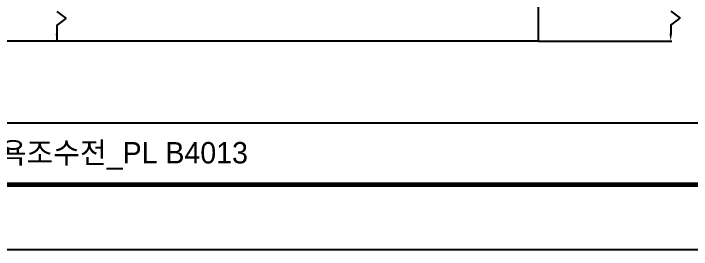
# Model space of a CAD drawing. Extents: x 0 to 1128, y 0 to 827.
# Drawn here: x 502.7 to 874.8, y 0 to 129.2 of the extents above; entities that cross this region are included whole.
import ezdxf

# ---------------------------------------------------------------- set-up
doc = ezdxf.new("R2010")
doc.units = 0
doc.header["$LTSCALE"] = 10
doc.header["$MEASUREMENT"] = 0
doc.layers.get('0').update_dxf_attribs({"linetype": 'CONTINUOUS'})
doc.layers.add('치수선', color=7, linetype='CONTINUOUS', lineweight=20)
doc.styles.add('Daelim Dimension', font='')
doc.styles.get('Daelim Dimension').set_extended_font_data('나눔고딕')

msp = doc.modelspace()

# ---------------------------------------------------------------- linework, layer by layer
at = {"color": 5, "lineweight": -3, "ltscale": 0.5}
for p, q in [((526.43, 130.35), (531.54, 126.51)), ((863.39, 130.49), (868.5, 126.66)), ((526.43, 122.67), (531.54, 126.51)), ((863.39, 122.82), (868.5, 126.66)), ((863.39, 122.82), (863.39, 118.14)), ((526.43, 122.67), (526.43, 118)), ((526.43, 122.67), (526.43, 114.1)), ((790.86, 114.1), (863.92, 114.1))]:
    msp.add_line(p, q, dxfattribs=at)
at = {"color": 5, "lineweight": -3}
msp.add_line((18.14, 69.28), (926.74, 69.28), dxfattribs=at)
at = {"lineweight": -3, "ltscale": 0.5}
msp.add_lwpolyline([(0, 0), (1128.4, 0), (1128.4, 826.8), (0, 826.8)], close=True, dxfattribs=at)
at = {"color": 5, "linetype": 'ByBlock', "lineweight": -3, "const_width": 2.6}
msp.add_lwpolyline([(18.14, 35.4), (1110.14, 35.4), (1110.14, 807.6), (18.14, 807.6)], close=True, dxfattribs=at)
at = {"color": 5, "lineweight": -3, "ltscale": 0.5}
for points in [[(525.76, 118), (527.1, 118), (526.43, 114)], [(862.73, 118.14), (864.06, 118.14), (863.39, 114.14)]]:
    msp.add_solid(points, dxfattribs=at)
at = {"layer": '치수선', "lineweight": -3}
for q in [(790.86, 680.63), (106.8, 114.1)]:
    msp.add_line((790.86, 114.1), q, dxfattribs=at)

# ---------------------------------------------------------------- texts
at = {"color": 2, "lineweight": -3, "insert": (220.72, 58.8), "char_height": 11.7115, "width": 518.4179, "attachment_point": 1, "style": 'Daelim Dimension'}
msp.add_mtext('{\\fPretendard Variable SemiBold|b0|i0|c129|p2;대림바스(주)} Single lever_ROUND_샤워욕조수전_PL B4013', dxfattribs=at)

doc.saveas('drawing.dxf')
